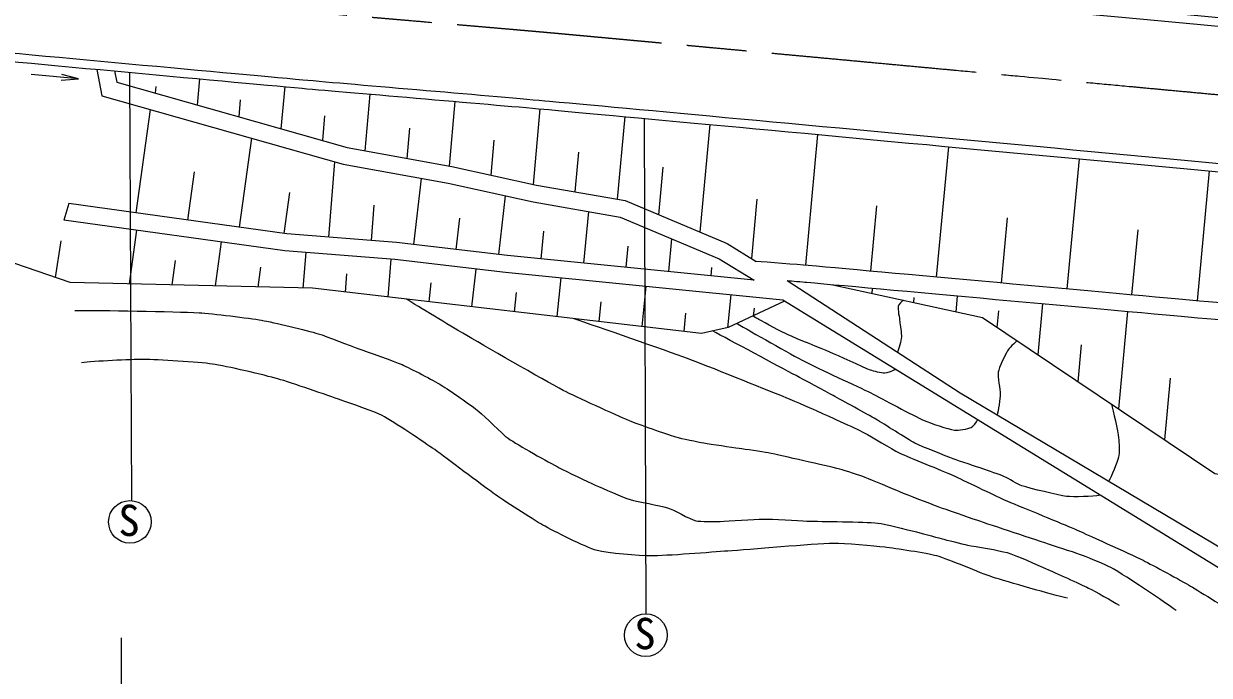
# Model space of a CAD drawing. Units: millimetres, scale not verified. Extents: x 40000 to 680000, y 20000 to 380000.
# Drawn here: x 150112 to 219528, y 243706 to 281878 of the extents above; entities that cross this region are included whole.
import ezdxf
from ezdxf.enums import TextEntityAlignment as Align

# ---------------------------------------------------------------- set-up
doc = ezdxf.new("R2010")
doc.units = ezdxf.units.MM
doc.header["$LTSCALE"] = 1000
doc.linetypes.add('CHAIN', pattern=[18.5, 12, -1.5, 3.5, -1.5])
for name, color, linetype, lineweight in [('M-BGD', 7, 'Continuous', 25), ('M-BMK', 2, 'CHAIN', 13), ('M-STR-HTXT', 7, 'Continuous', 13)]:
    doc.layers.add(name, color=color, linetype=linetype, lineweight=lineweight)
doc.styles.add('ＭＳ ゴシック', font='')
doc.styles.get('ＭＳ ゴシック').set_extended_font_data('MS Gothic')

msp = doc.modelspace()

# ---------------------------------------------------------------- linework, layer by layer
at = {"layer": 'M-BGD'}
for p, q in [((153317, 278649), (150548, 278901)), ((156316, 279027), (156426, 253937)), ((160413, 278648), (160271, 277114)), ((157824, 277807), (157860, 278190)), ((165392, 278190), (165168, 275727)), ((170373, 277753), (170088, 274439)), ((162719, 276421), (162811, 277420)), ((175354, 277325), (175029, 273539)), ((156692, 270793), (157529, 276851)), ((167626, 275031), (167752, 276475)), ((180336, 276891), (179939, 272466)), ((185315, 276433), (184867, 271597)), ((186433, 276330), (186540, 247309)), ((172559, 273989), (172711, 275764)), ((190293, 275972), (189709, 269669)), ((162751, 269955), (163471, 275168)), ((177489, 273004), (177667, 275057)), ((196596, 275386), (195883, 267724)), ((182398, 272028), (182611, 274343)), ((204258, 274673), (203546, 267032)), ((167979, 269373), (168337, 273790)), ((211900, 273962), (211189, 266337)), ((159721, 270374), (160111, 273192)), ((172959, 268934), (173408, 272818)), ((187293, 270687), (187551, 273471)), ((219524, 273251), (218815, 265643)), ((165357, 269595), (165689, 271996)), ((177926, 268360), (178323, 271797)), ((192742, 268114), (193066, 271605)), ((152760, 271336), (152455, 270368)), ((170470, 269171), (170639, 271249)), ((182900, 267855), (183201, 270872)), ((199715, 267379), (200071, 271205)), ((175442, 268647), (175654, 270477)), ((207368, 266684), (207723, 270501)), ((156720, 269779), (156285, 266631)), ((180413, 268104), (180574, 269719)), ((215002, 265990), (215357, 269798)), ((152291, 269151), (151958, 267011)), ((161673, 269095), (161316, 266513)), ((185388, 267607), (185511, 268840)), ((187875, 267359), (188067, 269276)), ((158801, 266572), (158999, 268004)), ((166633, 268479), (166464, 266391)), ((171617, 268075), (171438, 265866)), ((163832, 266453), (163993, 267618)), ((176585, 267508), (176329, 265297)), ((190363, 267110), (190411, 267593)), ((168953, 266154), (169040, 267229)), ((173846, 265586), (173973, 266689)), ((181557, 266984), (181331, 264716)), ((192851, 266862), (192852, 266874)), ((178847, 265005), (178959, 266125)), ((186532, 266488), (186298, 264139)), ((191508, 265991), (191316, 264068)), ((199795, 266366), (199769, 266077)), ((204775, 265914), (204692, 265001)), ((183814, 264427), (183929, 265582)), ((192875, 265216), (192817, 264762)), ((224942, 246986), (194555, 265687)), ((202231, 265539), (202258, 265840)), ((209754, 265462), (209484, 262489)), ((188781, 263850), (188888, 264918)), ((207118, 264078), (207207, 265050)), ((214734, 265010), (214216, 259311)), ((211850, 260900), (212047, 263068)), ((216924, 257493), (217254, 261121))]:
    msp.add_line(p, q, dxfattribs=at)
for points in [[(194655, 265625), (191364, 264079), (189790, 263733), (167028, 266378), (152825, 266713), (137982, 271816), (126903, 281677)], [(154400, 279204), (154685, 277657), (168816, 273655), (174973, 272532), (179939, 271442), (185037, 270552), (190837, 268109), (192875, 266860)], [(155434, 279108), (155556, 278449), (169043, 274630), (175170, 273513), (180133, 272424), (185320, 271517), (191295, 269001), (193003, 267954)], [(152306, 278574), (153317, 278649), (152336, 278906)], [(192875, 266860), (178436, 268301), (171944, 269051), (165517, 269573), (152760, 271336)], [(194555, 265687), (178329, 267307), (171846, 268056), (165408, 268579), (152455, 270368)], [(227565, 246776), (204945, 260228), (194815, 266810)], [(197484, 266577), (206252, 264660), (219858, 255523), (232453, 253488), (245571, 254783), (257120, 253367), (261263, 253074), (265537, 253302), (271962, 254167), (276928, 255637), (283344, 258734), (284597, 260401), (283823, 261406)]]:
    msp.add_lwpolyline(points, dxfattribs=at)
for centre in [(156333, 252691), (186540, 246059)]:
    msp.add_circle(centre, 1250, dxfattribs=at)
for points, knots in [([(109866, 292215), (110405, 292160), (112026, 292011), (112566, 291966), (113876, 291856), (117807, 291557), (119116, 291440), (122354, 291150), (132063, 290226), (135301, 289935), (137282, 289756), (143228, 289266), (145209, 289088), (149611, 288692), (162814, 287458), (167216, 287062), (170108, 286801), (178790, 286071), (181682, 285806), (193083, 284760), (227283, 281563), (238683, 280507), (240730, 280318), (246869, 279760), (248916, 279580), (249629, 279518), (251767, 279349), (252480, 279297), (253640, 279213), (257118, 278978), (258278, 278901), (259358, 278829), (262599, 278608), (263680, 278551), (264450, 278511), (266760, 278417), (267531, 278415), (268962, 278411), (273255, 278465), (274685, 278520), (275739, 278561), (278896, 278793), (279946, 278894), (281287, 279022), (285307, 279453), (286638, 279662), (287756, 279836), (291084, 280528), (292181, 280806), (293420, 281120), (297101, 282203), (298310, 282617), (299500, 283024), (303006, 284425), (304166, 284912), (304818, 285186), (306733, 286106), (307368, 286420), (308394, 286928), (311462, 288472), (312468, 289020), (312949, 289283), (314338, 290169), (314797, 290471), (315509, 290938), (317633, 292356), (318317, 292862), (319233, 293538), (321924, 295642), (322795, 296375), (323642, 297087), (326110, 299310), (326901, 300084), (327826, 300989), (330505, 303801), (331374, 304761), (331876, 305316), (333276, 307071), (333750, 307650), (333765, 307668), (333809, 307727), (333822, 307747)], [0, 0, 0, 0, 1, 1, 1, 2, 2, 2, 3, 3, 3, 4, 4, 4, 5, 5, 5, 6, 6, 6, 7, 7, 7, 8, 8, 8, 9, 9, 9, 10, 10, 10, 11, 11, 11, 12, 12, 12, 13, 13, 13, 14, 14, 14, 15, 15, 15, 16, 16, 16, 17, 17, 17, 18, 18, 18, 19, 19, 19, 20, 20, 20, 21, 21, 21, 22, 22, 22, 23, 23, 23, 24, 24, 24, 25, 25, 25, 26, 26, 26, 27, 27, 27, 27]), ([(109682, 291731), (110249, 291673), (111954, 291516), (112522, 291468), (113832, 291358), (117763, 291059), (119072, 290942), (122310, 290652), (132019, 289728), (135256, 289437), (137237, 289258), (143183, 288768), (145164, 288590), (149566, 288194), (162769, 286960), (167171, 286564), (170063, 286303), (178744, 285573), (181636, 285308), (193038, 284263), (227237, 281065), (238637, 280009), (240684, 279820), (246825, 279262), (248873, 279082), (249587, 279019), (251730, 278850), (252444, 278798), (253604, 278714), (257084, 278479), (258244, 278402), (259326, 278330), (262571, 278109), (263654, 278052), (264429, 278012), (266754, 277917), (267530, 277915), (268965, 277911), (273270, 277965), (274704, 278021), (275764, 278062), (278938, 278295), (279994, 278396), (281341, 278525), (285378, 278958), (286715, 279168), (287843, 279344), (291198, 280041), (292304, 280322), (293551, 280637), (297255, 281727), (298472, 282144), (299668, 282553), (303193, 283961), (304359, 284451), (305018, 284727), (306949, 285655), (307589, 285972), (308619, 286481), (311698, 288031), (312707, 288581), (313196, 288848), (314606, 289747), (315071, 290053), (315788, 290523), (317925, 291951), (318614, 292459), (319535, 293139), (322241, 295255), (323117, 295992), (323969, 296709), (326454, 298948), (327250, 299727), (328180, 300636), (330872, 303461), (331744, 304425), (332253, 304987), (333670, 306765), (334151, 307351), (334164, 307367), (334203, 307419), (334215, 307436)], [0, 0, 0, 0, 1, 1, 1, 2, 2, 2, 3, 3, 3, 4, 4, 4, 5, 5, 5, 6, 6, 6, 7, 7, 7, 8, 8, 8, 9, 9, 9, 10, 10, 10, 11, 11, 11, 12, 12, 12, 13, 13, 13, 14, 14, 14, 15, 15, 15, 16, 16, 16, 17, 17, 17, 18, 18, 18, 19, 19, 19, 20, 20, 20, 21, 21, 21, 22, 22, 22, 23, 23, 23, 24, 24, 24, 25, 25, 25, 26, 26, 26, 27, 27, 27, 27]), ([(106916, 283510), (107883, 283395), (110791, 283090), (111761, 283002), (113071, 282883), (117006, 282592), (118315, 282475), (121552, 282186), (131257, 281263), (134493, 280971), (136474, 280792), (142421, 280303), (144402, 280124), (148804, 279728), (162007, 278494), (166409, 278098), (169299, 277838), (177971, 277109), (180860, 276844), (192260, 275798), (226454, 272601), (237854, 271546), (239909, 271355), (246074, 270795), (248130, 270614), (248869, 270550), (251089, 270374), (251829, 270321), (252999, 270236), (256510, 269999), (257680, 269921), (258786, 269847), (262105, 269621), (263213, 269564), (264070, 269519), (266645, 269417), (267504, 269415), (269010, 269410), (273529, 269468), (275034, 269527), (276190, 269572), (279651, 269824), (280803, 269934), (282252, 270073), (286597, 270543), (288035, 270771), (289317, 270973), (293130, 271763), (294388, 272081), (295770, 272430), (299874, 273640), (301223, 274101), (302529, 274547), (306376, 276079), (307648, 276613), (308403, 276930), (310621, 277989), (311356, 278352), (312449, 278891), (315716, 280538), (316785, 281124), (317392, 281456), (319150, 282564), (319729, 282942), (320526, 283463), (322898, 285056), (323664, 285622), (324672, 286366), (327633, 288683), (328591, 289490), (329540, 290289), (332303, 292780), (333190, 293647), (334197, 294629), (337109, 297684), (338052, 298728), (338649, 299389), (340350, 301452), (340885, 302164)], [0, 0, 0, 0, 1, 1, 1, 2, 2, 2, 3, 3, 3, 4, 4, 4, 5, 5, 5, 6, 6, 6, 7, 7, 7, 8, 8, 8, 9, 9, 9, 10, 10, 10, 11, 11, 11, 12, 12, 12, 13, 13, 13, 14, 14, 14, 15, 15, 15, 16, 16, 16, 17, 17, 17, 18, 18, 18, 19, 19, 19, 20, 20, 20, 21, 21, 21, 22, 22, 22, 23, 23, 23, 24, 24, 24, 25, 25, 25, 26, 26, 26, 26]), ([(106950, 284009), (107920, 283894), (110834, 283588), (111806, 283500), (113116, 283381), (117050, 283090), (118360, 282973), (121597, 282684), (131302, 281761), (134538, 281469), (136519, 281290), (142466, 280801), (144446, 280622), (148849, 280226), (162052, 278992), (166454, 278596), (169344, 278336), (178016, 277607), (180905, 277342), (192305, 276296), (226500, 273099), (237900, 272044), (239954, 271853), (246119, 271293), (248174, 271113), (248912, 271048), (251127, 270873), (251865, 270819), (253035, 270734), (256544, 270498), (257713, 270420), (258818, 270346), (262132, 270120), (263238, 270063), (264091, 270019), (266652, 269917), (267506, 269915), (269008, 269910), (273514, 269968), (275015, 270027), (276165, 270072), (279609, 270323), (280755, 270432), (282198, 270570), (286525, 271038), (287957, 271265), (289230, 271466), (293016, 272250), (294265, 272566), (295639, 272913), (299720, 274116), (301061, 274574), (302361, 275018), (306189, 276543), (307455, 277074), (308204, 277388), (310405, 278440), (311134, 278800), (312224, 279338), (315480, 280978), (316545, 281562), (317145, 281891), (318883, 282986), (319456, 283361), (320248, 283879), (322606, 285462), (323367, 286024), (324370, 286765), (327316, 289069), (328269, 289872), (329212, 290666), (331959, 293143), (332841, 294004), (333843, 294982), (336742, 298024), (337680, 299062), (338273, 299719), (339962, 301767), (340493, 302474)], [0, 0, 0, 0, 1, 1, 1, 2, 2, 2, 3, 3, 3, 4, 4, 4, 5, 5, 5, 6, 6, 6, 7, 7, 7, 8, 8, 8, 9, 9, 9, 10, 10, 10, 11, 11, 11, 12, 12, 12, 13, 13, 13, 14, 14, 14, 15, 15, 15, 16, 16, 16, 17, 17, 17, 18, 18, 18, 19, 19, 19, 20, 20, 20, 21, 21, 21, 22, 22, 22, 23, 23, 23, 24, 24, 24, 25, 25, 25, 26, 26, 26, 26]), ([(283823, 261406), (282619, 261414), (279006, 261427), (277802, 261426), (276946, 261426), (274376, 261386), (273520, 261404), (272705, 261420), (270262, 261557), (269447, 261598), (267721, 261684), (262539, 261916), (260815, 262040), (258394, 262214), (251146, 262887), (248727, 263086), (246393, 263277), (239386, 263788), (237052, 263987), (233631, 264279), (223374, 265229), (219955, 265540), (215173, 265974), (200829, 267281), (196047, 267710), (195439, 267764), (193612, 267911), (193003, 267954)], [0, 0, 0, 0, 1, 1, 1, 2, 2, 2, 3, 3, 3, 4, 4, 4, 5, 5, 5, 6, 6, 6, 7, 7, 7, 8, 8, 8, 9, 9, 9, 9]), ([(284597, 260401), (284481, 260402), (284134, 260404), (284018, 260405), (282775, 260409), (279045, 260426), (277802, 260426), (276942, 260426), (274360, 260386), (273500, 260404), (272678, 260421), (270218, 260558), (269397, 260599), (267666, 260686), (262472, 260919), (260743, 261043), (258321, 261217), (251066, 261891), (248646, 262089), (246311, 262280), (239302, 262792), (236967, 262991), (233545, 263283), (223285, 264233), (219864, 264544), (215083, 264978), (200739, 266281), (195958, 266714), (195730, 266734), (195044, 266792), (194815, 266810)], [0, 0, 0, 0, 1, 1, 1, 2, 2, 2, 3, 3, 3, 4, 4, 4, 5, 5, 5, 6, 6, 6, 7, 7, 7, 8, 8, 8, 9, 9, 9, 10, 10, 10, 10]), ([(217595, 247500), (217203, 247777), (216014, 248589), (215613, 248853), (215249, 249092), (214155, 249810), (213772, 250017), (213464, 250183), (212494, 250586), (212167, 250709), (211799, 250848), (210672, 251201), (210299, 251325), (209421, 251617), (206786, 252492), (205910, 252790), (205456, 252944), (204098, 253416), (203648, 253582), (203199, 253748), (201859, 254269), (201414, 254447), (201006, 254612), (199797, 255141), (199385, 255297), (199092, 255408), (198197, 255701), (197893, 255778), (197058, 255989), (194538, 256565), (193695, 256738), (193358, 256808), (192335, 256939), (191996, 256990), (191583, 257052), (190345, 257231), (189935, 257305), (189604, 257364), (188614, 257555), (188293, 257652), (187741, 257819), (186108, 258400), (185576, 258622), (184790, 258949), (182459, 260000), (181706, 260396), (180506, 261027), (176988, 263070), (175816, 263752), (175152, 264138), (173179, 265331), (172528, 265739)], [0, 0, 0, 0, 1, 1, 1, 2, 2, 2, 3, 3, 3, 4, 4, 4, 5, 5, 5, 6, 6, 6, 7, 7, 7, 8, 8, 8, 9, 9, 9, 10, 10, 10, 11, 11, 11, 12, 12, 12, 13, 13, 13, 14, 14, 14, 15, 15, 15, 16, 16, 16, 17, 17, 17, 17]), ([(201624, 265671), (201534, 265646), (201325, 265416), (201309, 265323), (201278, 265146), (201390, 264610), (201409, 264431), (201428, 264249), (201514, 263703), (201500, 263521), (201485, 263335), (201343, 262788), (201265, 262619)], [0, 0, 0, 0, 1, 1, 1, 2, 2, 2, 3, 3, 3, 4, 4, 4, 4]), ([(153113, 265074), (154567, 265096), (158929, 265017), (160381, 264942), (161118, 264903), (163317, 264635), (164044, 264507), (164715, 264390), (166703, 263909), (167357, 263717), (167844, 263574), (169259, 263009), (169735, 262833), (170242, 262646), (171778, 262123), (172273, 261904), (172746, 261696), (174120, 260973), (174561, 260704), (175019, 260424), (176338, 259497), (176758, 259163), (177123, 258873), (178097, 257859), (178479, 257591), (179044, 257194), (180859, 256187), (181468, 255860), (181880, 255639), (183150, 255045), (183576, 254854), (183980, 254672), (185198, 254133), (185621, 254000), (186046, 253866), (187373, 253663), (187797, 253526), (188145, 253415), (189105, 252857), (189459, 252765), (189735, 252693), (190600, 252713), (190886, 252720), (191390, 252732), (192899, 252858), (193404, 252860), (193918, 252863), (195459, 252760), (195973, 252742), (196803, 252713), (199295, 252704), (200122, 252625), (200552, 252584), (201810, 252247), (202230, 252144), (202553, 252065), (203513, 251799), (203834, 251716), (204142, 251637), (205064, 251400), (205375, 251334), (205838, 251235), (207246, 251030), (207700, 250893), (208172, 250751), (209526, 250147), (209978, 249950), (210477, 249732), (211967, 249059), (212454, 248815), (212821, 248632), (213898, 248030), (214248, 247814)], [0, 0, 0, 0, 1, 1, 1, 2, 2, 2, 3, 3, 3, 4, 4, 4, 5, 5, 5, 6, 6, 6, 7, 7, 7, 8, 8, 8, 9, 9, 9, 10, 10, 10, 11, 11, 11, 12, 12, 12, 13, 13, 13, 14, 14, 14, 15, 15, 15, 16, 16, 16, 17, 17, 17, 18, 18, 18, 19, 19, 19, 20, 20, 20, 21, 21, 21, 22, 22, 22, 23, 23, 23, 24, 24, 24, 24]), ([(182331, 264600), (183664, 264161), (187638, 262770), (188953, 262281), (190084, 261861), (193441, 260507), (194559, 260053), (194952, 259894), (196120, 259389), (196507, 259216), (197073, 258962), (198771, 258198), (199323, 257917), (199743, 257704), (200939, 256950), (201362, 256746), (201976, 256451), (203880, 255706), (204502, 255428), (205112, 255155), (206908, 254262), (207520, 253992), (208298, 253649), (210669, 252702), (211449, 252361), (212295, 251992), (214819, 250849), (215648, 250442), (216216, 250163), (217885, 249251), (218432, 248932), (219011, 248594), (220716, 247529), (221274, 247157)], [0, 0, 0, 0, 1, 1, 1, 2, 2, 2, 3, 3, 3, 4, 4, 4, 5, 5, 5, 6, 6, 6, 7, 7, 7, 8, 8, 8, 9, 9, 9, 10, 10, 10, 11, 11, 11, 11]), ([(201155, 261625), (201044, 261546), (200648, 261412), (200513, 261408), (200347, 261402), (199855, 261518), (199700, 261578), (199212, 261766), (197795, 262437), (197315, 262642), (196831, 262850), (195358, 263423), (194879, 263643), (194526, 263805), (193503, 264364), (193161, 264549), (193090, 264588), (192883, 264715), (192817, 264762)], [0, 0, 0, 0, 1, 1, 1, 2, 2, 2, 3, 3, 3, 4, 4, 4, 5, 5, 5, 6, 6, 6, 6]), ([(213132, 254254), (212747, 254180), (211561, 254141), (211172, 254188), (210636, 254254), (209062, 254650), (208547, 254813), (208331, 254881), (207750, 255247), (207542, 255337), (207295, 255444), (206529, 255708), (206275, 255796), (205929, 255917), (204883, 256252), (204541, 256382), (204087, 256555), (202728, 257088), (202296, 257310), (201820, 257555), (200475, 258438), (200012, 258707), (199516, 258995), (198004, 259818), (197501, 260093), (197068, 260329), (195765, 261030), (195330, 261263), (194353, 261787), (191421, 263355), (190444, 263877)], [0, 0, 0, 0, 1, 1, 1, 2, 2, 2, 3, 3, 3, 4, 4, 4, 5, 5, 5, 6, 6, 6, 7, 7, 7, 8, 8, 8, 9, 9, 9, 10, 10, 10, 10]), ([(191882, 264323), (192661, 263849), (195043, 262507), (195851, 262086), (196610, 261691), (198946, 260625), (199713, 260246), (200343, 259934), (202191, 258916), (202834, 258631), (203174, 258479), (204243, 258124), (204611, 258070), (204807, 258041), (205406, 258146), (205587, 258227), (205692, 258274), (205929, 258558), (205956, 258670)], [0, 0, 0, 0, 1, 1, 1, 2, 2, 2, 3, 3, 3, 4, 4, 4, 5, 5, 5, 6, 6, 6, 6]), ([(208279, 263299), (208143, 263209), (207797, 262851), (207712, 262711), (207571, 262479), (207211, 261734), (207166, 261466), (207123, 261211), (207292, 260436), (207286, 260177), (207281, 259927), (207173, 259183), (207108, 258942)], [0, 0, 0, 0, 1, 1, 1, 2, 2, 2, 3, 3, 3, 4, 4, 4, 4]), ([(211233, 248220), (210345, 248434), (207705, 249179), (206836, 249460), (206171, 249675), (204241, 250514), (203567, 250700), (202972, 250865), (201135, 251133), (200522, 251208), (199928, 251280), (198134, 251448), (197535, 251433), (196292, 251403), (192575, 251067), (191334, 250982), (190430, 250920), (187717, 250699), (186810, 250703), (186181, 250706), (184284, 250843), (183679, 251016), (183005, 251209), (181121, 252164), (180508, 252504), (179902, 252839), (178167, 253986), (177599, 254382), (176899, 254871), (174873, 256438), (174174, 256927), (173574, 257345), (171753, 258574), (171107, 258917), (170651, 259158), (169180, 259658), (168693, 259830), (167958, 260089), (165749, 260860), (164999, 261070), (164242, 261282), (161943, 261827), (161165, 261940), (160362, 262056), (157927, 262204), (157115, 262212), (156389, 262219), (154213, 262102), (153492, 262016)], [0, 0, 0, 0, 1, 1, 1, 2, 2, 2, 3, 3, 3, 4, 4, 4, 5, 5, 5, 6, 6, 6, 7, 7, 7, 8, 8, 8, 9, 9, 9, 10, 10, 10, 11, 11, 11, 12, 12, 12, 13, 13, 13, 14, 14, 14, 15, 15, 15, 16, 16, 16, 16]), ([(213794, 259595), (213908, 259206), (214163, 258013), (214217, 257611), (214248, 257389), (214268, 256711), (214217, 256494), (214148, 256192), (213790, 255328), (213626, 255065)], [0, 0, 0, 0, 1, 1, 1, 2, 2, 2, 3, 3, 3, 3])]:
    msp.add_open_spline(points, degree=3, knots=knots, dxfattribs=at)
at = {"layer": 'M-BMK'}
msp.add_open_spline([(69241, 306373), (70234, 305651), (73246, 303534), (74261, 302844), (74854, 302441), (76674, 301291), (77281, 300909), (77778, 300597), (79274, 299670), (79782, 299376), (80439, 298994), (82434, 297886), (83104, 297526), (83733, 297187), (85634, 296199), (86275, 295883), (86735, 295655), (88137, 295019), (88605, 294808), (89197, 294542), (90973, 293750), (91571, 293499), (92235, 293219), (94243, 292423), (94911, 292154), (95688, 291841), (98012, 290882), (98797, 290588), (99411, 290358), (101274, 289728), (101900, 289532), (102487, 289348), (104267, 288855), (104860, 288691), (105407, 288539), (107042, 288048), (107602, 287956), (108507, 287806), (111251, 287566), (112164, 287484), (113474, 287366), (117407, 287075), (118716, 286958), (121953, 286668), (131660, 285744), (134897, 285453), (136878, 285274), (142824, 284784), (144805, 284606), (149207, 284210), (162410, 282976), (166813, 282580), (169703, 282320), (178380, 281590), (181271, 281325), (192672, 280279), (226869, 277082), (238269, 276027), (240319, 275837), (246472, 275277), (248523, 275097), (249249, 275034), (251428, 274862), (252155, 274809), (253319, 274724), (256814, 274489), (257979, 274411), (259072, 274338), (262352, 274114), (263446, 274058), (264260, 274015), (266703, 273917), (267518, 273915), (268986, 273910), (273392, 273967), (274860, 274024), (275964, 274067), (279274, 274309), (280374, 274414), (281770, 274547), (285951, 274998), (287336, 275216), (288536, 275405), (292107, 276146), (293285, 276444), (294595, 276775), (298488, 277921), (299767, 278359), (301014, 278786), (304691, 280252), (305907, 280762), (306611, 281058), (308677, 282048), (309362, 282386), (310421, 282910), (313589, 284505), (314626, 285072), (315171, 285370), (316744, 286367), (317264, 286707), (318018, 287201), (320265, 288706), (320991, 289242), (321952, 289952), (324779, 292162), (325693, 292932), (326591, 293688), (329207, 296045), (330046, 296865), (331012, 297809), (333807, 300742), (334712, 301744), (335270, 302361), (336856, 304289), (337354, 304955)], degree=3, knots=[0, 0, 0, 0, 1, 1, 1, 2, 2, 2, 3, 3, 3, 4, 4, 4, 5, 5, 5, 6, 6, 6, 7, 7, 7, 8, 8, 8, 9, 9, 9, 10, 10, 10, 11, 11, 11, 12, 12, 12, 13, 13, 13, 14, 14, 14, 15, 15, 15, 16, 16, 16, 17, 17, 17, 18, 18, 18, 19, 19, 19, 20, 20, 20, 21, 21, 21, 22, 22, 22, 23, 23, 23, 24, 24, 24, 25, 25, 25, 26, 26, 26, 27, 27, 27, 28, 28, 28, 29, 29, 29, 30, 30, 30, 31, 31, 31, 32, 32, 32, 33, 33, 33, 34, 34, 34, 35, 35, 35, 36, 36, 36, 37, 37, 37, 38, 38, 38, 38], dxfattribs=at)
at = {"layer": 'M-STR-HTXT'}
msp.add_line((155812, 245902), (155812, 235941), dxfattribs=at)

# ---------------------------------------------------------------- texts
at = {"layer": 'M-BGD', "style": 'ＭＳ ゴシック'}
for p in [(155654, 251317), (185861, 244686)]:
    msp.add_text('S', height=1833, dxfattribs=at).set_placement(p, align=Align.BOTTOM_LEFT)

doc.saveas('drawing.dxf')
